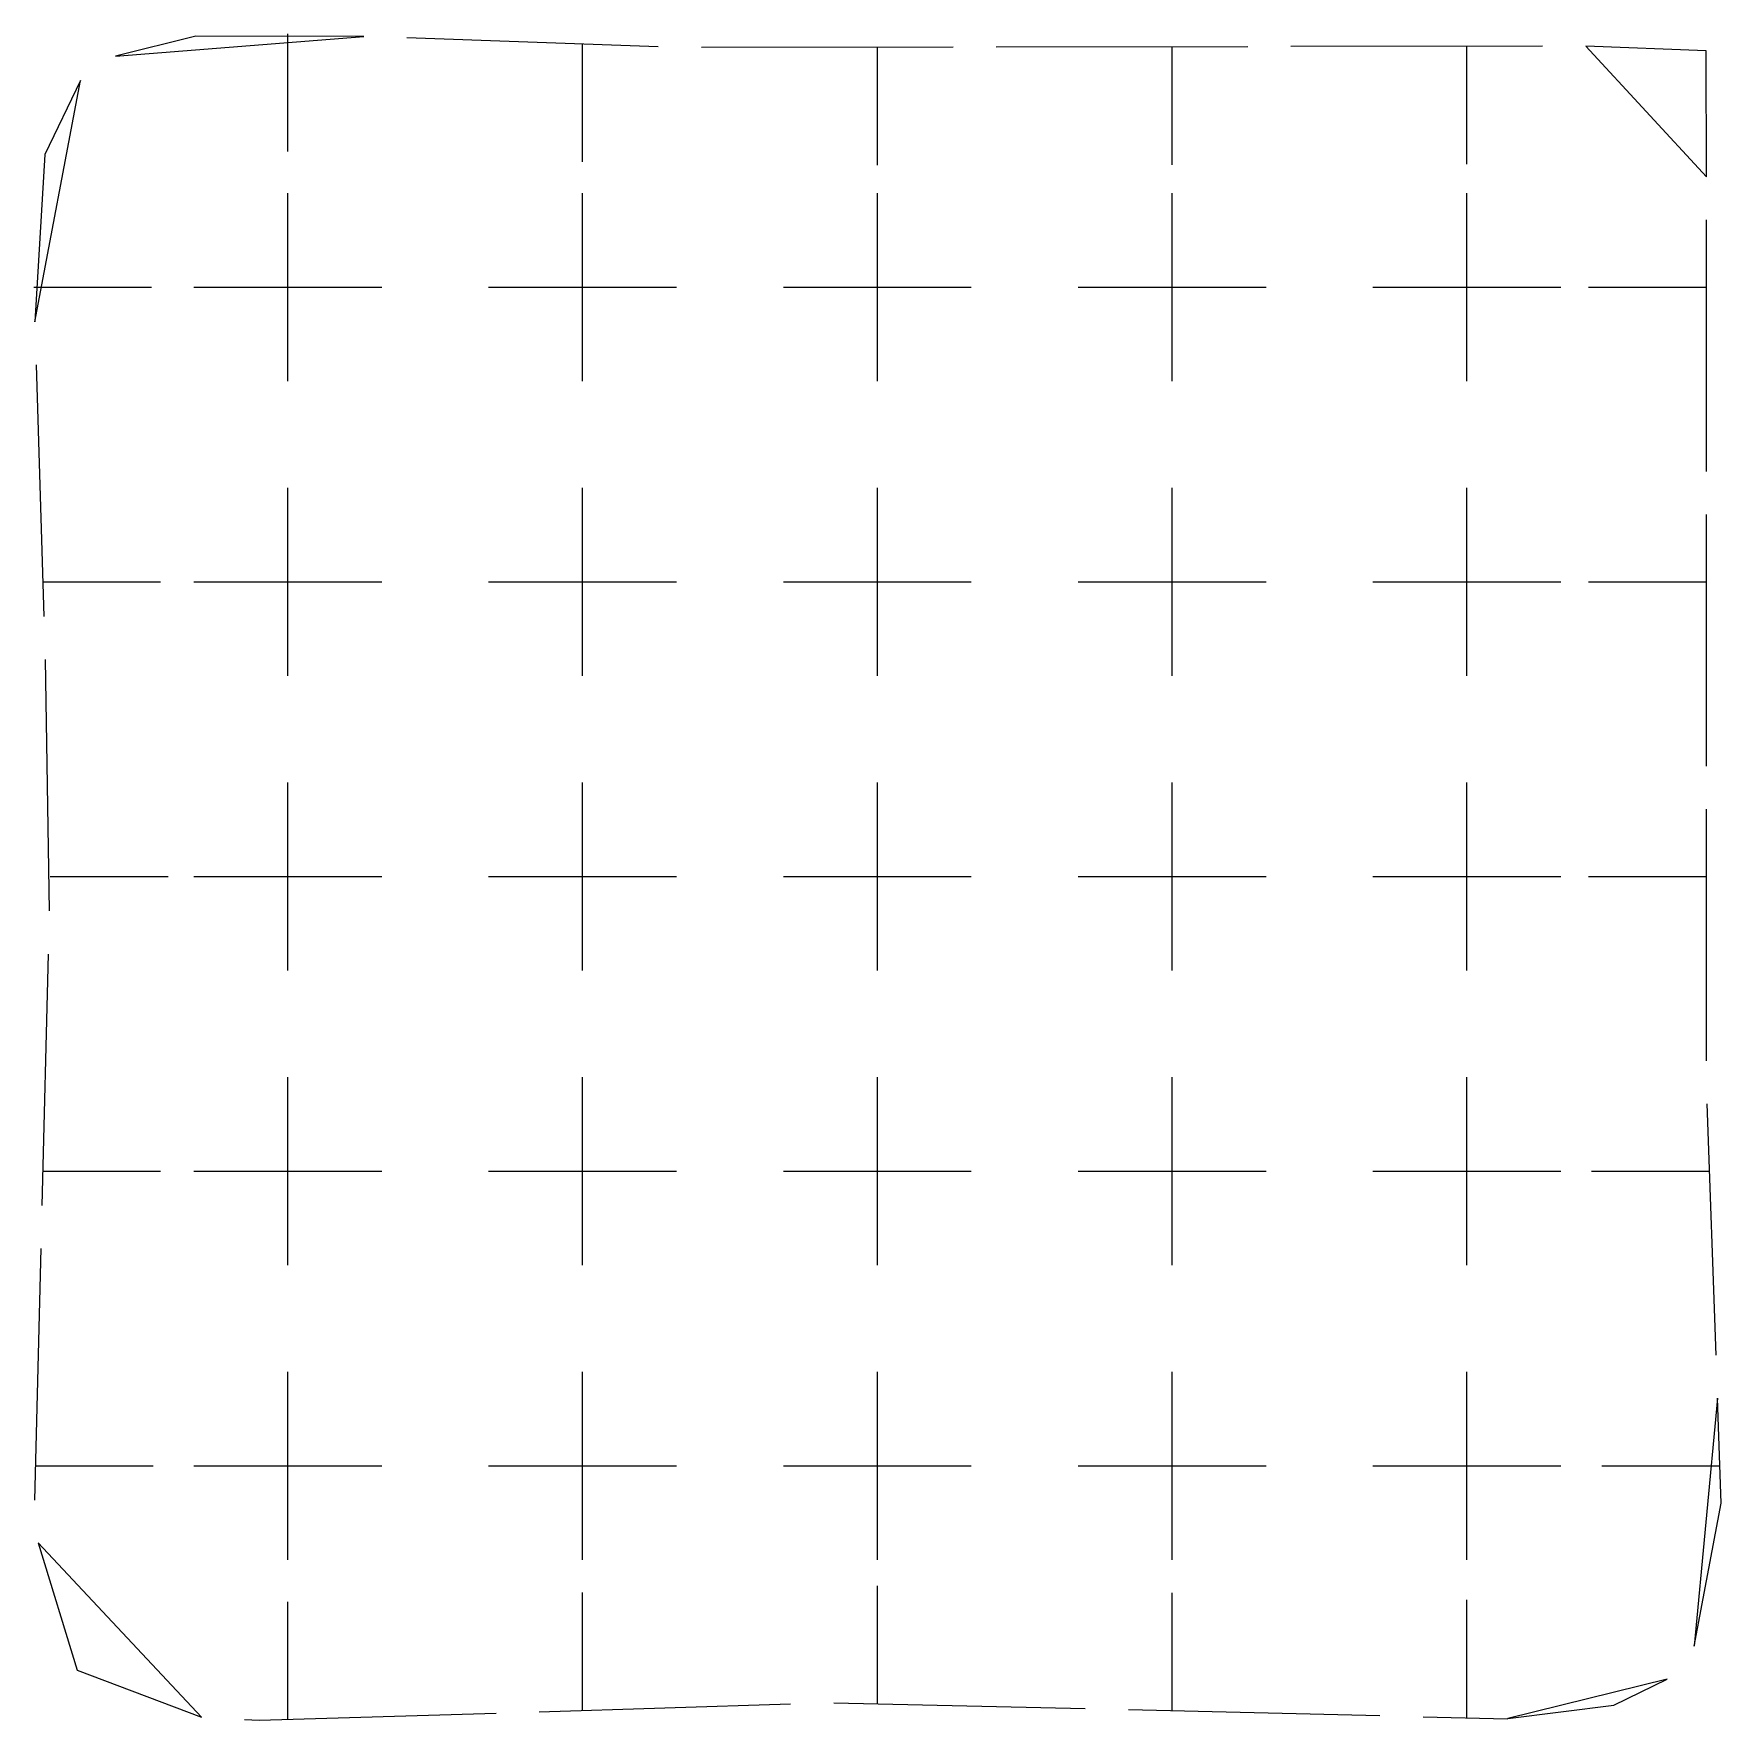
# Model space of a CAD drawing. Extents: x 0.4 to 14.8, y 0.4 to 14.7.
import ezdxf

# ---------------------------------------------------------------- set-up
doc = ezdxf.new("R2010")
doc.units = 0

msp = doc.modelspace()

# ---------------------------------------------------------------- linework, layer by layer
for p, q in [((2.592849, 13.91912), (2.592849, 14.742)), ((1.811415, 14.721764), (1.130001, 14.552655)), ((1.130001, 14.552655), (3.236566, 14.719177)), ((3.236566, 14.719177), (1.811415, 14.721764)), ((5.735056, 14.632307), (3.602345, 14.706459)), ((5.092849, 13.794559), (5.092849, 14.655)), ((8.23493, 14.628416), (6.100933, 14.625333)), ((7.592849, 13.787333), (7.592849, 14.628)), ((10.734928, 14.632027), (8.60093, 14.628944)), ((10.092849, 13.759587), (10.092849, 14.631)), ((13.234925, 14.635638), (11.100927, 14.632555)), ((12.592849, 13.765435), (12.592849, 14.635)), ((14.621254, 14.597471), (13.600925, 14.636167)), ((13.600925, 14.636167), (14.626208, 13.528945)), ((14.626208, 13.528945), (14.621254, 14.597471)), ((0.446687, 12.297941), (0.834285, 14.344449)), ((0.834285, 14.344449), (0.532706, 13.718039)), ((2.592849, 13.742), (2.592849, 13.91912)), ((5.092849, 13.655), (5.092849, 13.794559)), ((7.592849, 13.628), (7.592849, 13.787333)), ((10.092849, 13.631), (10.092849, 13.759587)), ((12.592849, 13.635), (12.592849, 13.765435)), ((0.532706, 13.718039), (0.446687, 12.297941)), ((2.592849, 13.283787), (2.592849, 13.389)), ((5.092849, 13.288374), (5.092849, 13.389)), ((7.592849, 13.213469), (7.592849, 13.389)), ((10.092849, 13.288316), (10.092849, 13.389)), ((12.592849, 13.284832), (12.592849, 13.389)), ((2.592849, 11.95189), (2.592849, 13.283787)), ((5.092849, 11.956477), (5.092849, 13.288374)), ((7.592849, 13.209), (7.592849, 13.213469)), ((7.592849, 11.975), (7.592849, 13.209)), ((10.092849, 11.956419), (10.092849, 13.288316)), ((12.592849, 11.952935), (12.592849, 13.284832)), ((14.626181, 11.028945), (14.626204, 13.162945)), ((0.438, 12.592238), (1.258821, 12.592238)), ((0.438, 12.592238), (1.258821, 12.592238)), ((1.258821, 12.592238), (1.438, 12.592238)), ((1.796, 12.592238), (1.973242, 12.592238)), ((1.973242, 12.592238), (1.976, 12.592238)), ((1.976, 12.592238), (3.21, 12.592238)), ((3.21, 12.592238), (3.229318, 12.592238)), ((3.229318, 12.592238), (3.39, 12.592238)), ((4.296, 12.592238), (4.440581, 12.592238)), ((4.440581, 12.592238), (5.772477, 12.592238)), ((5.772477, 12.592238), (5.789897, 12.592238)), ((5.789897, 12.592238), (5.89, 12.592238)), ((6.796, 12.592238), (6.899935, 12.592238)), ((6.899935, 12.592238), (6.917355, 12.592238)), ((6.917355, 12.592238), (8.249252, 12.592238)), ((8.249252, 12.592238), (8.39, 12.592238)), ((9.296, 12.592238), (9.444842, 12.592238)), ((9.444842, 12.592238), (9.476, 12.592238)), ((9.476, 12.592238), (10.71, 12.592238)), ((10.71, 12.592238), (10.71929, 12.592238)), ((10.71929, 12.592238), (10.89, 12.592238)), ((11.796, 12.592238), (11.923161, 12.592238)), ((11.923161, 12.592238), (13.255058, 12.592238)), ((13.255058, 12.592238), (13.272477, 12.592238)), ((13.272477, 12.592238), (13.39, 12.592238)), ((13.626, 12.592238), (13.7518, 12.592238)), ((13.7518, 12.592238), (14.626, 12.592238)), ((0.457888, 11.932112), (0.5232, 9.799112)), ((2.592849, 11.864794), (2.592849, 11.95189)), ((5.092849, 11.869381), (5.092849, 11.956477)), ((7.592849, 11.939286), (7.592849, 11.975)), ((7.592849, 11.795), (7.592849, 11.939286)), ((10.092849, 11.869323), (10.092849, 11.956419)), ((12.592849, 11.865839), (12.592849, 11.952935)), ((2.592849, 11.795), (2.592849, 11.864794)), ((5.092849, 11.795), (5.092849, 11.869381)), ((10.092849, 11.795), (10.092849, 11.869323)), ((12.592849, 11.795), (12.592849, 11.865839)), ((2.592849, 10.737335), (2.592849, 10.889)), ((5.092849, 10.741923), (5.092849, 10.889)), ((7.592849, 10.745348), (7.592849, 10.889)), ((10.092849, 10.741865), (10.092849, 10.889)), ((12.592849, 10.738381), (12.592849, 10.889)), ((2.592849, 9.405439), (2.592849, 10.737335)), ((5.092849, 9.410026), (5.092849, 10.741923)), ((7.592849, 9.413452), (7.592849, 10.745348)), ((10.092849, 9.409968), (10.092849, 10.741865)), ((12.592849, 9.406484), (12.592849, 10.738381)), ((14.626153, 8.528945), (14.626176, 10.662945)), ((0.514, 10.092238), (1.367278, 10.092238)), ((0.514, 10.092238), (1.367278, 10.092238)), ((1.367278, 10.092238), (1.514, 10.092238)), ((1.796, 10.092238), (1.972996, 10.092238)), ((1.972996, 10.092238), (1.976, 10.092238)), ((1.976, 10.092238), (3.21, 10.092238)), ((3.21, 10.092238), (3.229318, 10.092238)), ((3.229318, 10.092238), (3.39, 10.092238)), ((4.296, 10.092238), (4.440581, 10.092238)), ((4.440581, 10.092238), (5.772477, 10.092238)), ((5.772477, 10.092238), (5.789897, 10.092238)), ((5.789897, 10.092238), (5.89, 10.092238)), ((6.796, 10.092238), (6.899935, 10.092238)), ((6.899935, 10.092238), (6.917355, 10.092238)), ((6.917355, 10.092238), (8.249252, 10.092238)), ((8.249252, 10.092238), (8.39, 10.092238)), ((9.296, 10.092238), (9.444842, 10.092238)), ((9.444842, 10.092238), (9.476, 10.092238)), ((9.476, 10.092238), (10.71, 10.092238)), ((10.71, 10.092238), (10.71929, 10.092238)), ((10.71929, 10.092238), (10.89, 10.092238)), ((11.796, 10.092238), (11.923161, 10.092238)), ((11.923161, 10.092238), (13.255058, 10.092238)), ((13.255058, 10.092238), (13.272477, 10.092238)), ((13.272477, 10.092238), (13.39, 10.092238)), ((13.626, 10.092238), (13.783333, 10.092238)), ((13.783333, 10.092238), (14.626, 10.092238)), ((0.534402, 9.433283), (0.569191, 7.300194)), ((2.592849, 9.295), (2.592849, 9.405439)), ((5.092849, 9.392606), (5.092849, 9.410026)), ((5.092849, 9.295), (5.092849, 9.392606)), ((7.592849, 9.396032), (7.592849, 9.413452)), ((7.592849, 9.295), (7.592849, 9.396032)), ((10.092849, 9.392548), (10.092849, 9.409968)), ((10.092849, 9.295), (10.092849, 9.392548)), ((12.592849, 9.295), (12.592849, 9.406484)), ((2.592849, 8.277981), (2.592849, 8.389)), ((5.092849, 8.282568), (5.092849, 8.389)), ((7.592849, 8.285994), (7.592849, 8.389)), ((10.092849, 8.28251), (10.092849, 8.389)), ((12.592849, 8.279026), (12.592849, 8.389)), ((2.592849, 8.272058), (2.592849, 8.277981)), ((2.592849, 8.260561), (2.592849, 8.272058)), ((2.592849, 6.928665), (2.592849, 8.260561)), ((5.092849, 8.272058), (5.092849, 8.282568)), ((5.092849, 8.265148), (5.092849, 8.272058)), ((5.092849, 6.933252), (5.092849, 8.265148)), ((7.592849, 8.272058), (7.592849, 8.285994)), ((7.592849, 8.268574), (7.592849, 8.272058)), ((7.592849, 6.936677), (7.592849, 8.268574)), ((10.092849, 8.272058), (10.092849, 8.28251)), ((10.092849, 8.26509), (10.092849, 8.272058)), ((10.092849, 6.933194), (10.092849, 8.26509)), ((12.592849, 8.272058), (12.592849, 8.279026)), ((12.592849, 8.261606), (12.592849, 8.272058)), ((12.592849, 6.92971), (12.592849, 8.261606)), ((14.626125, 6.028945), (14.626149, 8.162945)), ((0.576, 7.592238), (1.310556, 7.592238)), ((0.576, 7.592238), (1.310556, 7.592238)), ((1.310556, 7.592238), (1.577, 7.592238)), ((1.796, 7.592238), (1.972996, 7.592238)), ((1.972996, 7.592238), (1.976, 7.592238)), ((1.976, 7.592238), (3.21, 7.592238)), ((3.21, 7.592238), (3.229318, 7.592238)), ((3.229318, 7.592238), (3.39, 7.592238)), ((4.296, 7.592238), (4.440581, 7.592238)), ((4.440581, 7.592238), (5.772477, 7.592238)), ((5.772477, 7.592238), (5.789897, 7.592238)), ((5.789897, 7.592238), (5.89, 7.592238)), ((6.796, 7.592238), (6.899935, 7.592238)), ((6.899935, 7.592238), (6.917355, 7.592238)), ((6.917355, 7.592238), (8.249252, 7.592238)), ((8.249252, 7.592238), (8.39, 7.592238)), ((9.296, 7.592238), (9.444842, 7.592238)), ((9.444842, 7.592238), (9.476, 7.592238)), ((9.476, 7.592238), (10.71, 7.592238)), ((10.71, 7.592238), (10.71929, 7.592238)), ((10.71929, 7.592238), (10.89, 7.592238)), ((11.796, 7.592238), (11.923161, 7.592238)), ((11.923161, 7.592238), (13.255058, 7.592238)), ((13.255058, 7.592238), (13.272477, 7.592238)), ((13.272477, 7.592238), (13.39, 7.592238)), ((13.626, 7.592238), (13.7518, 7.592238)), ((13.7518, 7.592238), (14.626, 7.592238)), ((0.559968, 6.93431), (0.506197, 4.800988)), ((2.592849, 6.795), (2.592849, 6.928665)), ((5.092849, 6.795), (5.092849, 6.933252)), ((7.592849, 6.795), (7.592849, 6.936677)), ((10.092849, 6.795), (10.092849, 6.933194)), ((12.592849, 6.795), (12.592849, 6.92971)), ((2.592849, 5.729013), (2.592849, 5.889)), ((5.092849, 5.736302), (5.092849, 5.889)), ((7.592849, 5.7415), (7.592849, 5.889)), ((10.092849, 5.736194), (10.092849, 5.889)), ((12.592849, 5.730689), (12.592849, 5.889)), ((2.592849, 5.709), (2.592849, 5.729013)), ((5.092849, 5.709), (5.092849, 5.736302)), ((7.592849, 5.709), (7.592849, 5.7415)), ((10.092849, 5.709), (10.092849, 5.736194)), ((12.592849, 5.709), (12.592849, 5.730689)), ((2.592849, 4.475), (2.592849, 5.709)), ((5.092849, 4.475), (5.092849, 5.709)), ((7.592849, 4.475), (7.592849, 5.709)), ((10.092849, 4.475), (10.092849, 5.709)), ((12.592849, 4.475), (12.592849, 5.709)), ((14.706267, 3.530355), (14.631103, 5.663031)), ((0.513, 5.092238), (1.205486, 5.092238)), ((0.513, 5.092238), (1.205486, 5.092238)), ((1.205486, 5.092238), (1.514, 5.092238)), ((1.796, 5.092238), (1.975492, 5.092238)), ((1.975492, 5.092238), (1.976, 5.092238)), ((1.976, 5.092238), (3.21, 5.092238)), ((3.21, 5.092238), (3.212137, 5.092238)), ((3.212137, 5.092238), (3.39, 5.092238)), ((4.296, 5.092238), (4.442032, 5.092238)), ((4.442032, 5.092238), (5.773929, 5.092238)), ((5.773929, 5.092238), (5.791348, 5.092238)), ((5.791348, 5.092238), (5.89, 5.092238)), ((6.796, 5.092238), (6.901387, 5.092238)), ((6.901387, 5.092238), (6.918806, 5.092238)), ((6.918806, 5.092238), (8.250703, 5.092238)), ((8.250703, 5.092238), (8.39, 5.092238)), ((9.296, 5.092238), (9.446961, 5.092238)), ((9.446961, 5.092238), (9.476, 5.092238)), ((9.476, 5.092238), (10.71, 5.092238)), ((10.71, 5.092238), (10.72177, 5.092238)), ((10.72177, 5.092238), (10.89, 5.092238)), ((11.796, 5.092238), (11.924613, 5.092238)), ((11.924613, 5.092238), (13.25651, 5.092238)), ((13.25651, 5.092238), (13.273929, 5.092238)), ((13.273929, 5.092238), (13.39, 5.092238)), ((13.651, 5.092238), (13.788296, 5.092238)), ((13.788296, 5.092238), (14.651, 5.092238)), ((2.592849, 4.453876), (2.592849, 4.475)), ((2.592849, 4.295), (2.592849, 4.453876)), ((5.092849, 4.461353), (5.092849, 4.475)), ((5.092849, 4.295), (5.092849, 4.461353)), ((7.592849, 4.466973), (7.592849, 4.475)), ((7.592849, 4.295), (7.592849, 4.466973)), ((10.092849, 4.461136), (10.092849, 4.475)), ((10.092849, 4.295), (10.092849, 4.461136)), ((12.592849, 4.455682), (12.592849, 4.475)), ((12.592849, 4.295), (12.592849, 4.455682)), ((0.496974, 4.435104), (0.443203, 2.301782)), ((2.592849, 3.254755), (2.592849, 3.389)), ((5.092849, 3.259342), (5.092849, 3.389)), ((7.592849, 3.262768), (7.592849, 3.389)), ((10.092849, 3.259284), (10.092849, 3.389)), ((12.592849, 3.2558), (12.592849, 3.389)), ((2.592849, 1.922858), (2.592849, 3.254755)), ((5.092849, 1.927445), (5.092849, 3.259342)), ((7.592849, 1.930871), (7.592849, 3.262768)), ((10.092849, 1.927387), (10.092849, 3.259284)), ((12.592849, 1.923903), (12.592849, 3.2558)), ((14.719158, 3.164582), (14.52059, 1.061615)), ((14.750515, 2.274884), (14.719158, 3.164582)), ((0.45, 2.592238), (1.220616, 2.592238)), ((0.45, 2.592238), (1.220616, 2.592238)), ((1.220616, 2.592238), (1.451, 2.592238)), ((1.796, 2.592238), (1.90069, 2.592238)), ((1.90069, 2.592238), (3.232587, 2.592238)), ((3.232587, 2.592238), (3.319684, 2.592238)), ((3.319684, 2.592238), (3.39, 2.592238)), ((4.296, 2.592238), (4.447142, 2.592238)), ((4.447142, 2.592238), (5.779039, 2.592238)), ((5.779039, 2.592238), (5.89, 2.592238)), ((6.796, 2.592238), (6.906497, 2.592238)), ((6.906497, 2.592238), (6.923916, 2.592238)), ((6.923916, 2.592238), (8.255813, 2.592238)), ((8.255813, 2.592238), (8.39, 2.592238)), ((9.296, 2.592238), (9.455075, 2.592238)), ((9.455075, 2.592238), (9.476, 2.592238)), ((9.476, 2.592238), (10.71, 2.592238)), ((10.71, 2.592238), (10.7301, 2.592238)), ((10.7301, 2.592238), (10.89, 2.592238)), ((11.796, 2.592238), (11.929723, 2.592238)), ((11.929723, 2.592238), (13.261619, 2.592238)), ((13.261619, 2.592238), (13.279039, 2.592238)), ((13.279039, 2.592238), (13.39, 2.592238)), ((13.739, 2.592238), (13.914465, 2.592238)), ((13.914465, 2.592238), (14.739, 2.592238)), ((14.52059, 1.061615), (14.750515, 2.274884)), ((0.47552, 1.937966), (0.806799, 0.85731)), ((1.860667, 0.459446), (0.47552, 1.937966)), ((2.592849, 1.905439), (2.592849, 1.922858)), ((2.592849, 1.795), (2.592849, 1.905439)), ((5.092849, 1.910026), (5.092849, 1.927445)), ((5.092849, 1.795), (5.092849, 1.910026)), ((7.592849, 1.913452), (7.592849, 1.930871)), ((7.592849, 1.795), (7.592849, 1.913452)), ((10.092849, 1.909968), (10.092849, 1.927387)), ((10.092849, 1.795), (10.092849, 1.909968)), ((12.592849, 1.906484), (12.592849, 1.923903)), ((12.592849, 1.795), (12.592849, 1.906484)), ((7.592849, 1.456602), (7.592849, 1.575)), ((2.592849, 1.257821), (2.592849, 1.437)), ((5.092849, 1.33), (5.092849, 1.516)), ((7.592849, 0.574), (7.592849, 1.456602)), ((7.592849, 0.574), (7.592849, 1.456602)), ((10.092849, 1.369167), (10.092849, 1.515)), ((12.592849, 1.283283), (12.592849, 1.455)), ((5.092849, 0.516), (5.092849, 1.33)), ((5.092849, 0.516), (5.092849, 1.33)), ((10.092849, 0.515), (10.092849, 1.369167)), ((10.092849, 0.515), (10.092849, 1.369167)), ((2.592849, 0.437), (2.592849, 1.257821)), ((2.592849, 0.437), (2.592849, 1.257821)), ((12.592849, 0.455), (12.592849, 1.283283)), ((12.592849, 0.455), (12.592849, 1.283283)), ((0.806799, 0.85731), (1.860667, 0.459446)), ((14.291475, 0.782052), (12.94177, 0.446884)), ((13.838107, 0.562458), (14.291475, 0.782052)), ((7.223447, 0.58178), (9.356832, 0.532297)), ((2.226105, 0.439165), (2.348853, 0.433225)), ((2.348853, 0.433225), (4.358873, 0.492854)), ((2.348853, 0.433225), (4.358873, 0.492854)), ((4.724689, 0.504432), (6.857622, 0.571935)), ((9.722727, 0.523523), (11.856113, 0.472364)), ((12.222008, 0.46359), (12.937098, 0.446442)), ((12.937098, 0.446442), (12.94177, 0.446884)), ((12.94177, 0.446884), (13.838107, 0.562458))]:
    msp.add_line(p, q)

doc.saveas('drawing.dxf')
